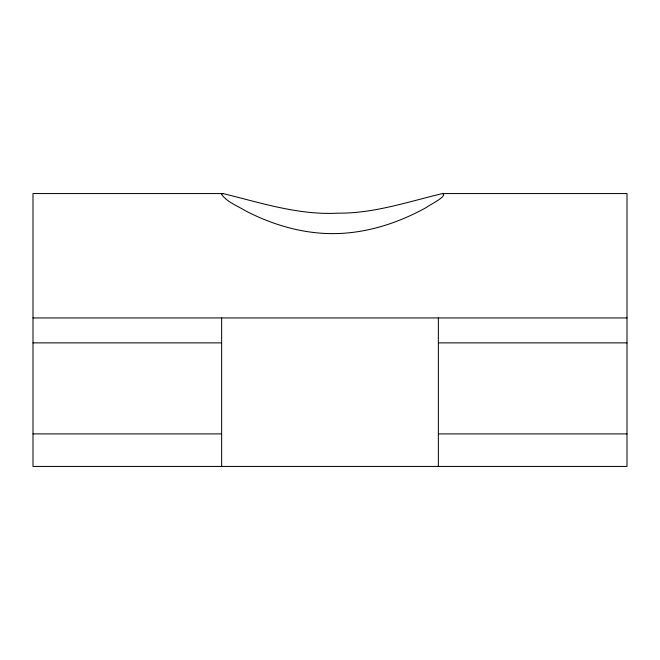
<?xml version="1.0" encoding="UTF-8"?>
<svg xmlns="http://www.w3.org/2000/svg" width="660" height="660" viewBox="0 0 660 660"><rect width="100%" height="100%" fill="white"/><g stroke="black" fill="none" stroke-linecap="round" stroke-linejoin="round"><path stroke-width="0.99" d="M442.522 193.561C408.053 201.754 373.865 213.543 337.903 213.155C298.427 215.292 260.725 202.736 223.006 193.561L33 193.561L33 466.438L627 466.438L627 193.561L442.522 193.561C448.717 195.822 427.647 205.945 426.558 207.347C400.966 221.611 372.537 231.338 343.175 233.293A92.383 51.769 0 0 1 319.894 233.12C293.766 230.983 268.389 222.75 245.215 210.672C237.196 205.706 226.974 202.042 221.405 194.205L223.006 193.561M33 317.938L627 317.938M33 342.87L221.645 342.87M438.356 342.87L627 342.87M33 433.892L221.645 433.892M438.356 433.892L627 433.892M438.356 317.938L438.356 466.438M221.645 317.938L221.645 466.438"/></g></svg>
